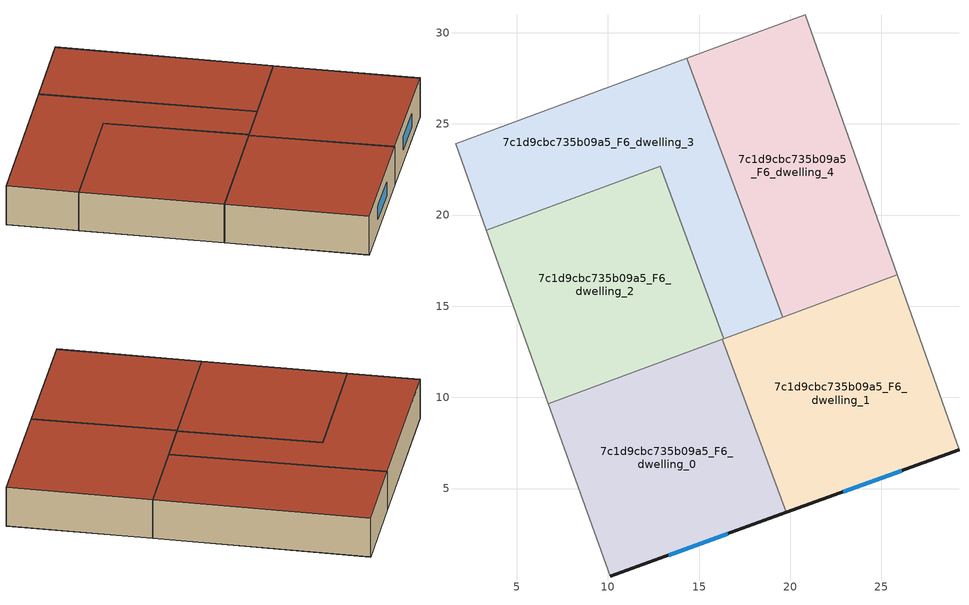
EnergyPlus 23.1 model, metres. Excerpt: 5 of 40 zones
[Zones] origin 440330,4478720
7c1d9cbc735b09a5_F6_dwelling_0
 floor to 7c1d9cbc735b09a5_F5_dwelling_0 (EU_floor_Construction): 19.78,3.69 16.27,13.18 6.74,9.66 10.13,0.19 z18
 wall outside (EU_wall_Construction): 19.78,3.69 10.13,0.19 z18:21
 wall to 7c1d9cbc735b09a5_F6_dwelling_1 (EU_wall_Construction): 16.27,13.18 19.78,3.69 z18:21
 wall adiabatic (EU_wall_Construction): 10.13,0.19 6.74,9.66 z18:21
 wall to 7c1d9cbc735b09a5_F6_dwelling_2 (EU_wall_Construction): 6.74,9.66 16.27,13.18 z18:21
 window (EU_Window_Construction): 16.58,2.53 13.32,1.35 z18.99:20.01
 roof outside (EU_roof_Construction): 16.27,13.18 19.78,3.69 10.13,0.19 6.74,9.66 z21
7c1d9cbc735b09a5_F6_dwelling_1
 floor to 7c1d9cbc735b09a5_F5_dwelling_1 (EU_floor_Construction): 29.25,7.13 25.86,16.72 16.27,13.18 19.78,3.69 z18
 wall outside (EU_wall_Construction): 29.25,7.13 19.78,3.69 z18:21
 wall adiabatic (EU_wall_Construction): 25.86,16.72 29.25,7.13 z18:21
 wall to 7c1d9cbc735b09a5_F6_dwelling_4 (EU_wall_Construction): 19.58,14.4 25.86,16.72 z18:21
 wall to 7c1d9cbc735b09a5_F6_dwelling_2 (EU_wall_Construction): 16.27,13.18 19.58,14.4 z18:21
 window (EU_Window_Construction): 26.11,5.99 22.92,4.83 z18.99:20.01
 roof outside (EU_roof_Construction): 25.86,16.72 29.25,7.13 19.78,3.69 16.27,13.18 z21
7c1d9cbc735b09a5_F6_dwelling_2
 floor to 7c1d9cbc735b09a5_F5_dwelling_2 (EU_floor_Construction): 19.58,14.4 16.36,13.21 12.86,22.68 3.34,19.16 6.74,9.66 z18
 wall adiabatic (EU_wall_Construction): 6.74,9.66 3.34,19.16 z18:21
 wall to 7c1d9cbc735b09a5_F6_dwelling_3 (EU_wall_Construction): 3.34,19.16 12.86,22.68 16.36,13.21 19.58,14.4 z18:21
 roof outside (EU_roof_Construction): 12.86,22.68 16.36,13.21 19.58,14.4 6.74,9.66 3.34,19.16 z21
7c1d9cbc735b09a5_F6_dwelling_3
 floor to 7c1d9cbc735b09a5_F5_dwelling_3 (EU_floor_Construction): 19.58,14.4 14.33,28.59 1.64,23.91 3.34,19.16 12.86,22.68 16.36,13.21 z18
 wall adiabatic (EU_wall_Construction): 3.34,19.16 1.64,23.91 14.33,28.59 z18:21
 wall to 7c1d9cbc735b09a5_F6_dwelling_4 (EU_wall_Construction): 14.33,28.59 19.58,14.4 z18:21
 roof outside (EU_roof_Construction): 14.33,28.59 19.58,14.4 16.36,13.21 12.86,22.68 3.34,19.16 1.64,23.91 z21
7c1d9cbc735b09a5_F6_dwelling_4
 floor to 7c1d9cbc735b09a5_F5_dwelling_4 (EU_floor_Construction): 25.86,16.72 20.81,30.99 14.33,28.59 19.58,14.4 z18
 wall adiabatic (EU_wall_Construction): 14.33,28.59 20.81,30.99 25.86,16.72 z18:21
 roof outside (EU_roof_Construction): 20.81,30.99 25.86,16.72 19.58,14.4 14.33,28.59 z21
[Building]
EU S2 Campaign: North Axis=0; Terrain=City; Solar Distribution=FullExterior
[Site:Location]
Madrid: Latitude=40.5; Longitude=-3.5; Time Zone=1; Elevation=609
[SizingPeriod:WeatherFileDays]
AnnualSizingPeriod: Begin Month=1; Begin Day of Month=1; End Month=12; End Day of Month=31; Day of Week for Start Day=Monday; Use Weather File Daylight Saving Period=No; Use Weather File Rain and Snow Indicators=No
[MATERIAL]
EU_InternalMass_Material: Roughness=MediumRough; Thickness=0.1; Conductivity=1; Density=1800; Specific Heat=900; Thermal Absorptance=0.9; Solar Absorptance=0.7; Visible Absorptance=0.7
[MATERIAL:NOMASS] Roughness=MediumRough; Thermal Absorptance=0.9; Solar Absorptance=0.7; Visible Absorptance=0.7
Name | Thermal Resistance
EU_wall_NoMass | 0.609216
EU_roof_NoMass | 0.513268
EU_floor_NoMass | 0.568163
[WINDOWMATERIAL:SIMPLEGLAZINGSYSTEM]
EU_Window_SimpleGlazing: UFactor=5.50606; Solar Heat Gain Coefficient=0.85; Visible Transmittance=0.85
[CONSTRUCTION]
EU_wall_Construction: EU_wall_NoMass
EU_roof_Construction: EU_roof_NoMass
EU_floor_Construction: EU_floor_NoMass
EU_InternalMass_Construction: EU_InternalMass_Material
EU_Window_Construction: EU_Window_SimpleGlazing
[ZONE] Type=1; Multiplier=1; Ceiling Height=autocalculate; Floor Area=autocalculate; Part of Total Floor Area=Yes
Name | Volume
7c1d9cbc735b09a5_F6_dwelling_0 | 308.893
7c1d9cbc735b09a5_F6_dwelling_1; 7c1d9cbc735b09a5_F6_dwelling_3 | 308.88
7c1d9cbc735b09a5_F6_dwelling_2 | 308.905
7c1d9cbc735b09a5_F6_dwelling_4 | 308.861
[INTERNALMASS] Construction=EU_InternalMass_Construction
Name | Zone or ZoneList | Surface Area
7c1d9cbc735b09a5_F6_dwelling_0_EU_InternalMass | 7c1d9cbc735b09a5_F6_dwelling_0 | 102.961
7c1d9cbc735b09a5_F6_dwelling_1_EU_InternalMass | 7c1d9cbc735b09a5_F6_dwelling_1 | 102.963
7c1d9cbc735b09a5_F6_dwelling_2_EU_InternalMass | 7c1d9cbc735b09a5_F6_dwelling_2 | 102.969
7c1d9cbc735b09a5_F6_dwelling_3_EU_InternalMass | 7c1d9cbc735b09a5_F6_dwelling_3 | 102.96
7c1d9cbc735b09a5_F6_dwelling_4_EU_InternalMass | 7c1d9cbc735b09a5_F6_dwelling_4 | 102.955
[OTHEREQUIPMENT] Fuel Type=Electricity; Design Level Calculation Method=Watts/Area; Power per Zone Floor Area=1; Fraction Latent=0; Fraction Radiant=0; Fraction Lost=0; Carbon Dioxide Generation Rate=0; EndUse Subcategory=EU_Step8_InternalGains
Name | Zone or ZoneList or Space or SpaceList | Schedule
EU_Step8_InternalGain_7c1d9cbc735b09a5_F6_dwelling_0_f000 | 7c1d9cbc735b09a5_F6_dwelling_0 | EU_Step8_GainSchedule_7c1d9cbc735b09a5_F6_dwelling_0_f000
EU_Step8_InternalGain_7c1d9cbc735b09a5_F6_dwelling_1_f000 | 7c1d9cbc735b09a5_F6_dwelling_1 | EU_Step8_GainSchedule_7c1d9cbc735b09a5_F6_dwelling_1_f000
EU_Step8_InternalGain_7c1d9cbc735b09a5_F6_dwelling_2_f000 | 7c1d9cbc735b09a5_F6_dwelling_2 | EU_Step8_GainSchedule_7c1d9cbc735b09a5_F6_dwelling_2_f000
EU_Step8_InternalGain_7c1d9cbc735b09a5_F6_dwelling_3_f000 | 7c1d9cbc735b09a5_F6_dwelling_3 | EU_Step8_GainSchedule_7c1d9cbc735b09a5_F6_dwelling_3_f000
EU_Step8_InternalGain_7c1d9cbc735b09a5_F6_dwelling_4_f000 | 7c1d9cbc735b09a5_F6_dwelling_4 | EU_Step8_GainSchedule_7c1d9cbc735b09a5_F6_dwelling_4_f000
[ZONEVENTILATION:DESIGNFLOWRATE] Schedule=EU_AlwaysOn; Design Flow Rate Calculation Method=AirChanges/Hour; Air Changes per Hour=0.752966; Ventilation Type=Natural; Fan Pressure Rise=0; Fan Total Efficiency=1; Constant Term Coefficient=1; Temperature Term Coefficient=0; Velocity Term Coefficient=0; Velocity Squared Term Coefficient=0; Minimum Indoor Temperature=-100; Maximum Indoor Temperature=100; Delta Temperature=-100; Minimum Outdoor Temperature=-100; Maximum Outdoor Temperature=100; Maximum Wind Speed=40
Name | Zone or ZoneList or Space or SpaceList
EU_ConstantAir_7c1d9cbc735b09a5_F6_dwelling_0 | 7c1d9cbc735b09a5_F6_dwelling_0
EU_ConstantAir_7c1d9cbc735b09a5_F6_dwelling_1 | 7c1d9cbc735b09a5_F6_dwelling_1
EU_ConstantAir_7c1d9cbc735b09a5_F6_dwelling_2 | 7c1d9cbc735b09a5_F6_dwelling_2
EU_ConstantAir_7c1d9cbc735b09a5_F6_dwelling_3 | 7c1d9cbc735b09a5_F6_dwelling_3
EU_ConstantAir_7c1d9cbc735b09a5_F6_dwelling_4 | 7c1d9cbc735b09a5_F6_dwelling_4
[HVACTEMPLATE:THERMOSTAT] Constant Heating Setpoint=20; Constant Cooling Setpoint=50
EU_HeatOnly_7c1d9cbc735b09a5_F0_dwelling_0; EU_HeatOnly_7c1d9cbc735b09a5_F0_dwelling_1; EU_HeatOnly_7c1d9cbc735b09a5_F0_dwelling_2; EU_HeatOnly_7c1d9cbc735b09a5_F0_dwelling_3; EU_HeatOnly_7c1d9cbc735b09a5_F0_dwelling_4; EU_HeatOnly_7c1d9cbc735b09a5_F0_dwelling_5; EU_HeatOnly_7c1d9cbc735b09a5_F1_dwelling_0; EU_HeatOnly_7c1d9cbc735b09a5_F1_dwelling_1; EU_HeatOnly_7c1d9cbc735b09a5_F1_dwelling_2; EU_HeatOnly_7c1d9cbc735b09a5_F1_dwelling_3; EU_HeatOnly_7c1d9cbc735b09a5_F1_dwelling_4; EU_HeatOnly_7c1d9cbc735b09a5_F1_dwelling_5; EU_HeatOnly_7c1d9cbc735b09a5_F2_dwelling_0; EU_HeatOnly_7c1d9cbc735b09a5_F2_dwelling_1; EU_HeatOnly_7c1d9cbc735b09a5_F2_dwelling_2; EU_HeatOnly_7c1d9cbc735b09a5_F2_dwelling_3; EU_HeatOnly_7c1d9cbc735b09a5_F2_dwelling_4; EU_HeatOnly_7c1d9cbc735b09a5_F2_dwelling_5; EU_HeatOnly_7c1d9cbc735b09a5_F3_dwelling_0; EU_HeatOnly_7c1d9cbc735b09a5_F3_dwelling_1; EU_HeatOnly_7c1d9cbc735b09a5_F3_dwelling_2; EU_HeatOnly_7c1d9cbc735b09a5_F3_dwelling_3; EU_HeatOnly_7c1d9cbc735b09a5_F3_dwelling_4; EU_HeatOnly_7c1d9cbc735b09a5_F3_dwelling_5; EU_HeatOnly_7c1d9cbc735b09a5_F4_dwelling_0; EU_HeatOnly_7c1d9cbc735b09a5_F4_dwelling_1; EU_HeatOnly_7c1d9cbc735b09a5_F4_dwelling_2; EU_HeatOnly_7c1d9cbc735b09a5_F4_dwelling_3; EU_HeatOnly_7c1d9cbc735b09a5_F4_dwelling_4; EU_HeatOnly_7c1d9cbc735b09a5_F4_dwelling_5; EU_HeatOnly_7c1d9cbc735b09a5_F5_dwelling_0; EU_HeatOnly_7c1d9cbc735b09a5_F5_dwelling_1; EU_HeatOnly_7c1d9cbc735b09a5_F5_dwelling_2; EU_HeatOnly_7c1d9cbc735b09a5_F5_dwelling_3; EU_HeatOnly_7c1d9cbc735b09a5_F5_dwelling_4; EU_HeatOnly_7c1d9cbc735b09a5_F6_dwelling_0; EU_HeatOnly_7c1d9cbc735b09a5_F6_dwelling_1; EU_HeatOnly_7c1d9cbc735b09a5_F6_dwelling_2; EU_HeatOnly_7c1d9cbc735b09a5_F6_dwelling_3; EU_HeatOnly_7c1d9cbc735b09a5_F6_dwelling_4
[HVACTEMPLATE:ZONE:IDEALLOADSAIRSYSTEM] System Availability Schedule=EU_AlwaysOn; Maximum Heating Supply Air Temperature=50; Minimum Cooling Supply Air Temperature=13; Maximum Heating Supply Air Humidity Ratio=0.0156; Minimum Cooling Supply Air Humidity Ratio=0.0077; Heating Limit=NoLimit; Cooling Limit=NoLimit; Heating Availability Schedule=EU_AlwaysOn; Cooling Availability Schedule=EU_CoolingOff; Dehumidification Control Type=ConstantSensibleHeatRatio; Cooling Sensible Heat Ratio=0.7; Dehumidification Setpoint=60; Humidification Control Type=None; Humidification Setpoint=30; Outdoor Air Method=None; Outdoor Air Flow Rate per Person=0.00944; Outdoor Air Flow Rate per Zone Floor Area=0; Outdoor Air Flow Rate per Zone=0; Demand Controlled Ventilation Type=None; Outdoor Air Economizer Type=NoEconomizer; Heat Recovery Type=None; Sensible Heat Recovery Effectiveness=0.7; Latent Heat Recovery Effectiveness=0.65
Name | Template Thermostat
7c1d9cbc735b09a5_F6_dwelling_0 | EU_HeatOnly_7c1d9cbc735b09a5_F6_dwelling_0
7c1d9cbc735b09a5_F6_dwelling_1 | EU_HeatOnly_7c1d9cbc735b09a5_F6_dwelling_1
7c1d9cbc735b09a5_F6_dwelling_2 | EU_HeatOnly_7c1d9cbc735b09a5_F6_dwelling_2
7c1d9cbc735b09a5_F6_dwelling_3 | EU_HeatOnly_7c1d9cbc735b09a5_F6_dwelling_3
7c1d9cbc735b09a5_F6_dwelling_4 | EU_HeatOnly_7c1d9cbc735b09a5_F6_dwelling_4
[SIZING:ZONE] Zone Cooling Design Supply Air Temperature Input Method=SupplyAirTemperature; Zone Cooling Design Supply Air Temperature=13; Zone Heating Design Supply Air Temperature Input Method=SupplyAirTemperature; Zone Heating Design Supply Air Temperature=50; Zone Cooling Design Supply Air Humidity Ratio=0.008; Zone Heating Design Supply Air Humidity Ratio=0.008; Cooling Design Air Flow Method=DesignDay; Cooling Design Air Flow Rate=0; Cooling Minimum Air Flow per Zone Floor Area=0.000762; Cooling Minimum Air Flow=0; Cooling Minimum Air Flow Fraction=0.2; Heating Design Air Flow Method=DesignDay; Heating Design Air Flow Rate=0; Heating Maximum Air Flow per Zone Floor Area=0.002032; Heating Maximum Air Flow=0.141576; Heating Maximum Air Flow Fraction=0.3; Account for Dedicated Outdoor Air System=No; Dedicated Outdoor Air System Control Strategy=NeutralSupplyAir; Dedicated Outdoor Air Low Setpoint Temperature for Design=autosize; Dedicated Outdoor Air High Setpoint Temperature for Design=autosize; Zone Load Sizing Method=Sensible Load Only No Latent Load; Zone Latent Cooling Design Supply Air Humidity Ratio Input Method=HumidityRatioDifference; Zone Cooling Design Supply Air Humidity Ratio Difference=0.005; Zone Latent Heating Design Supply Air Humidity Ratio Input Method=HumidityRatioDifference; Zone Humidification Design Supply Air Humidity Ratio Difference=0.005
7c1d9cbc735b09a5_F6_dwelling_0; 7c1d9cbc735b09a5_F6_dwelling_1; 7c1d9cbc735b09a5_F6_dwelling_2; 7c1d9cbc735b09a5_F6_dwelling_3; 7c1d9cbc735b09a5_F6_dwelling_4
[SCHEDULE:CONSTANT]
Name | Hourly Value
EU_AlwaysOn | 1
EU_CoolingOff | 0
[SCHEDULE:FILE] Column Number=1; Rows to Skip at Top=0; Number of Hours of Data=8760; Column Separator=Comma; Interpolate to Timestep=No; Minutes per Item=60; Adjust Schedule for Daylight Savings=Yes
Name | File
EU_Step8_GainSchedule_7c1d9cbc735b09a5_F6_dwelling_0_f000 | ../../schedules/7c1d9cbc735b09a5/7c1d9cbc735b09a5_F6_dwelling_0_f000_gain.csv
EU_Step8_GainSchedule_7c1d9cbc735b09a5_F6_dwelling_1_f000 | ../../schedules/7c1d9cbc735b09a5/7c1d9cbc735b09a5_F6_dwelling_1_f000_gain.csv
EU_Step8_GainSchedule_7c1d9cbc735b09a5_F6_dwelling_2_f000 | ../../schedules/7c1d9cbc735b09a5/7c1d9cbc735b09a5_F6_dwelling_2_f000_gain.csv
EU_Step8_GainSchedule_7c1d9cbc735b09a5_F6_dwelling_3_f000 | ../../schedules/7c1d9cbc735b09a5/7c1d9cbc735b09a5_F6_dwelling_3_f000_gain.csv
EU_Step8_GainSchedule_7c1d9cbc735b09a5_F6_dwelling_4_f000 | ../../schedules/7c1d9cbc735b09a5/7c1d9cbc735b09a5_F6_dwelling_4_f000_gain.csv
